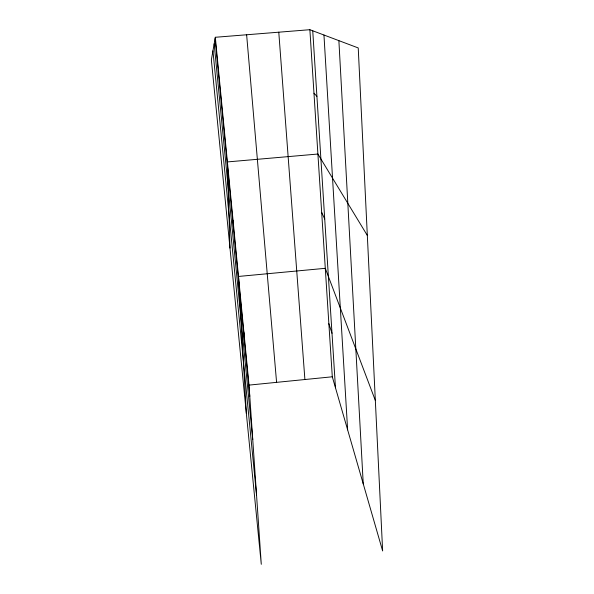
<?xml version="1.0" encoding="UTF-8"?>
<svg xmlns="http://www.w3.org/2000/svg" width="594" height="594" viewBox="0 0 594 594"><rect width="100%" height="100%" fill="white"/><g stroke="black" fill="none" stroke-linecap="round" stroke-linejoin="round"><path stroke-width="0.89" d="M221.458 104.314L221.488 100.95M215.318 37.281L211.36 59.897L261.286 564.3L249.02 385.105L215.318 37.281L309.868 29.7L358.227 47.936L382.64 550.95L332.298 376.789L309.868 29.7M249.02 385.105L332.298 376.789M313.974 93.206L316.914 96.302M367.33 235.469L317.901 154.032L227.398 161.924L229.989 248.114M321.673 212.355L324.725 218.978M375.341 400.475L325.289 268.317L238.491 276.448L246.369 413.558M328.861 323.663L332.001 333.293M214.167 43.859L252.754 439.612M212.942 50.824L256.556 495.181M215.087 38.617L249.792 396.369M246.629 34.771L276.589 382.358M278.779 32.195L304.9 379.529M312.741 30.784L335.469 387.756M243.859 331.89L244.498 341.817M323.96 35.016L347.631 429.841M338.877 40.637L363.246 483.858M233.056 220.374L233.39 227.287"/></g></svg>
